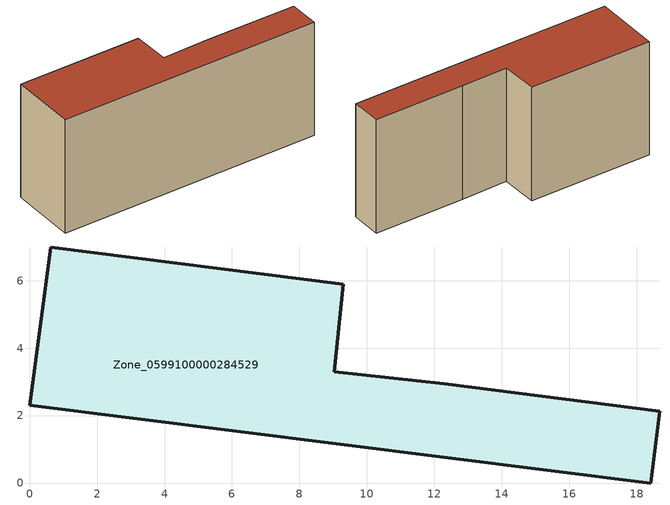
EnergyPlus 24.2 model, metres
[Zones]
Zone_0599100000284529
 floor ground (C_G): 0,2.3 0.63,7 9.31,5.89 9.03,3.29 12.29,2.95 18.69,2.13 18.42,0 z0
 wall outside (C_F): 18.42,0 18.69,2.13 12.29,2.95 9.03,3.29 9.31,5.89 0.63,7 0,2.3 18.42,0 z0:8.28
 roof outside (C_R): 0.63,7 0,2.3 18.42,0 18.69,2.13 12.29,2.95 9.03,3.29 9.31,5.89 z8.28
[BUILDING]
Pand.0599100000284529: North Axis=0; Terrain=City; Loads Convergence Tolerance Value=0.04; Temperature Convergence Tolerance Value=0.4; Solar Distribution=FullExterior; Maximum Number of Warmup Days=25; Minimum Number of Warmup Days=1
[Site:Location]
Rotterdam.The.Hague.AP_ZH_NLD Design_Conditions: Latitude=51.96; Longitude=4.45; Time Zone=1; Elevation=-4.5
[SITE:GROUNDTEMPERATURE:BUILDINGSURFACE]
18, 18, 18, 18, 18, 18, 18, 18, 18, 18, 18, 18
[MATERIAL] Thermal Absorptance=0.9; Solar Absorptance=0.7; Visible Absorptance=0.7
Name | Roughness | Thickness | Conductivity | Density | Specific Heat
G.TI.1946 | MediumSmooth | 0.15 | 1 | 540 | 1210
F.TI.1946 | Rough | 0.3 | 0.857143 | 1920 | 840
R.TI.1946 | MediumRough | 0.2 | 0.1 | 1500 | 1000
[CONSTRUCTION]
C_G: G.TI.1946
C_F: F.TI.1946
C_R: R.TI.1946
[ZONE]
Zone_0599100000284529: Type=1; Multiplier=1; Ceiling Height=Autocalculate; Volume=Autocalculate; Floor Area=autocalculate; Part of Total Floor Area=Yes
[ZONEINFILTRATION:DESIGNFLOWRATE]
Infil_Zone_0599100000284529: Zone or ZoneList or Space or SpaceList=Zone_0599100000284529; Schedule=AlwaysOn; Design Flow Rate Calculation Method=Flow/Area; Flow Rate per Floor Area=0.003; Constant Term Coefficient=1; Temperature Term Coefficient=0; Velocity Term Coefficient=0; Velocity Squared Term Coefficient=0
[HVACTEMPLATE:ZONE:IDEALLOADSAIRSYSTEM]
Zone_0599100000284529: Maximum Heating Supply Air Temperature=50; Minimum Cooling Supply Air Temperature=13; Maximum Heating Supply Air Humidity Ratio=0.0156; Minimum Cooling Supply Air Humidity Ratio=0.0077; Heating Limit=NoLimit; Cooling Limit=NoLimit; Dehumidification Control Type=ConstantSensibleHeatRatio; Cooling Sensible Heat Ratio=0.7; Dehumidification Setpoint=60; Humidification Control Type=None; Humidification Setpoint=30; Outdoor Air Method=None; Outdoor Air Flow Rate per Person=0.00944; Outdoor Air Flow Rate per Zone Floor Area=0; Outdoor Air Flow Rate per Zone=0; Demand Controlled Ventilation Type=None; Outdoor Air Economizer Type=NoEconomizer; Heat Recovery Type=None; Sensible Heat Recovery Effectiveness=0.7; Latent Heat Recovery Effectiveness=0.65
[ZONECONTROL:THERMOSTAT]
ThermostatControl_Zone_0599100000284529: Zone or ZoneList=Zone_0599100000284529; Control Type Schedule=DualSetpointControlType; Control 1=Thermostat_Zone_0599100000284529; Temperature Difference Between Cutout And Setpoint=0
[THERMOSTATSETPOINT:DUALSETPOINT]
Thermostat_Zone_0599100000284529: Heating Setpoint Temperature Schedule=HeatingSetpoint_Zone_0599100000284529; Cooling Setpoint Temperature Schedule=CoolingSetpoint_Zone_0599100000284529
[SCHEDULE:COMPACT]
HeatingSetpoint_Zone_0599100000284529: Through: 12/31, For: AllDays, Until: 24:00, 21
CoolingSetpoint_Zone_0599100000284529: Through: 12/31, For: AllDays, Until: 24:00, 24
DualSetpointControlType: Through: 12/31, For: AllDays, Until: 24:00, 4
AlwaysOn: Through: 12/31, For: AllDays, Until: 24:00, 1
